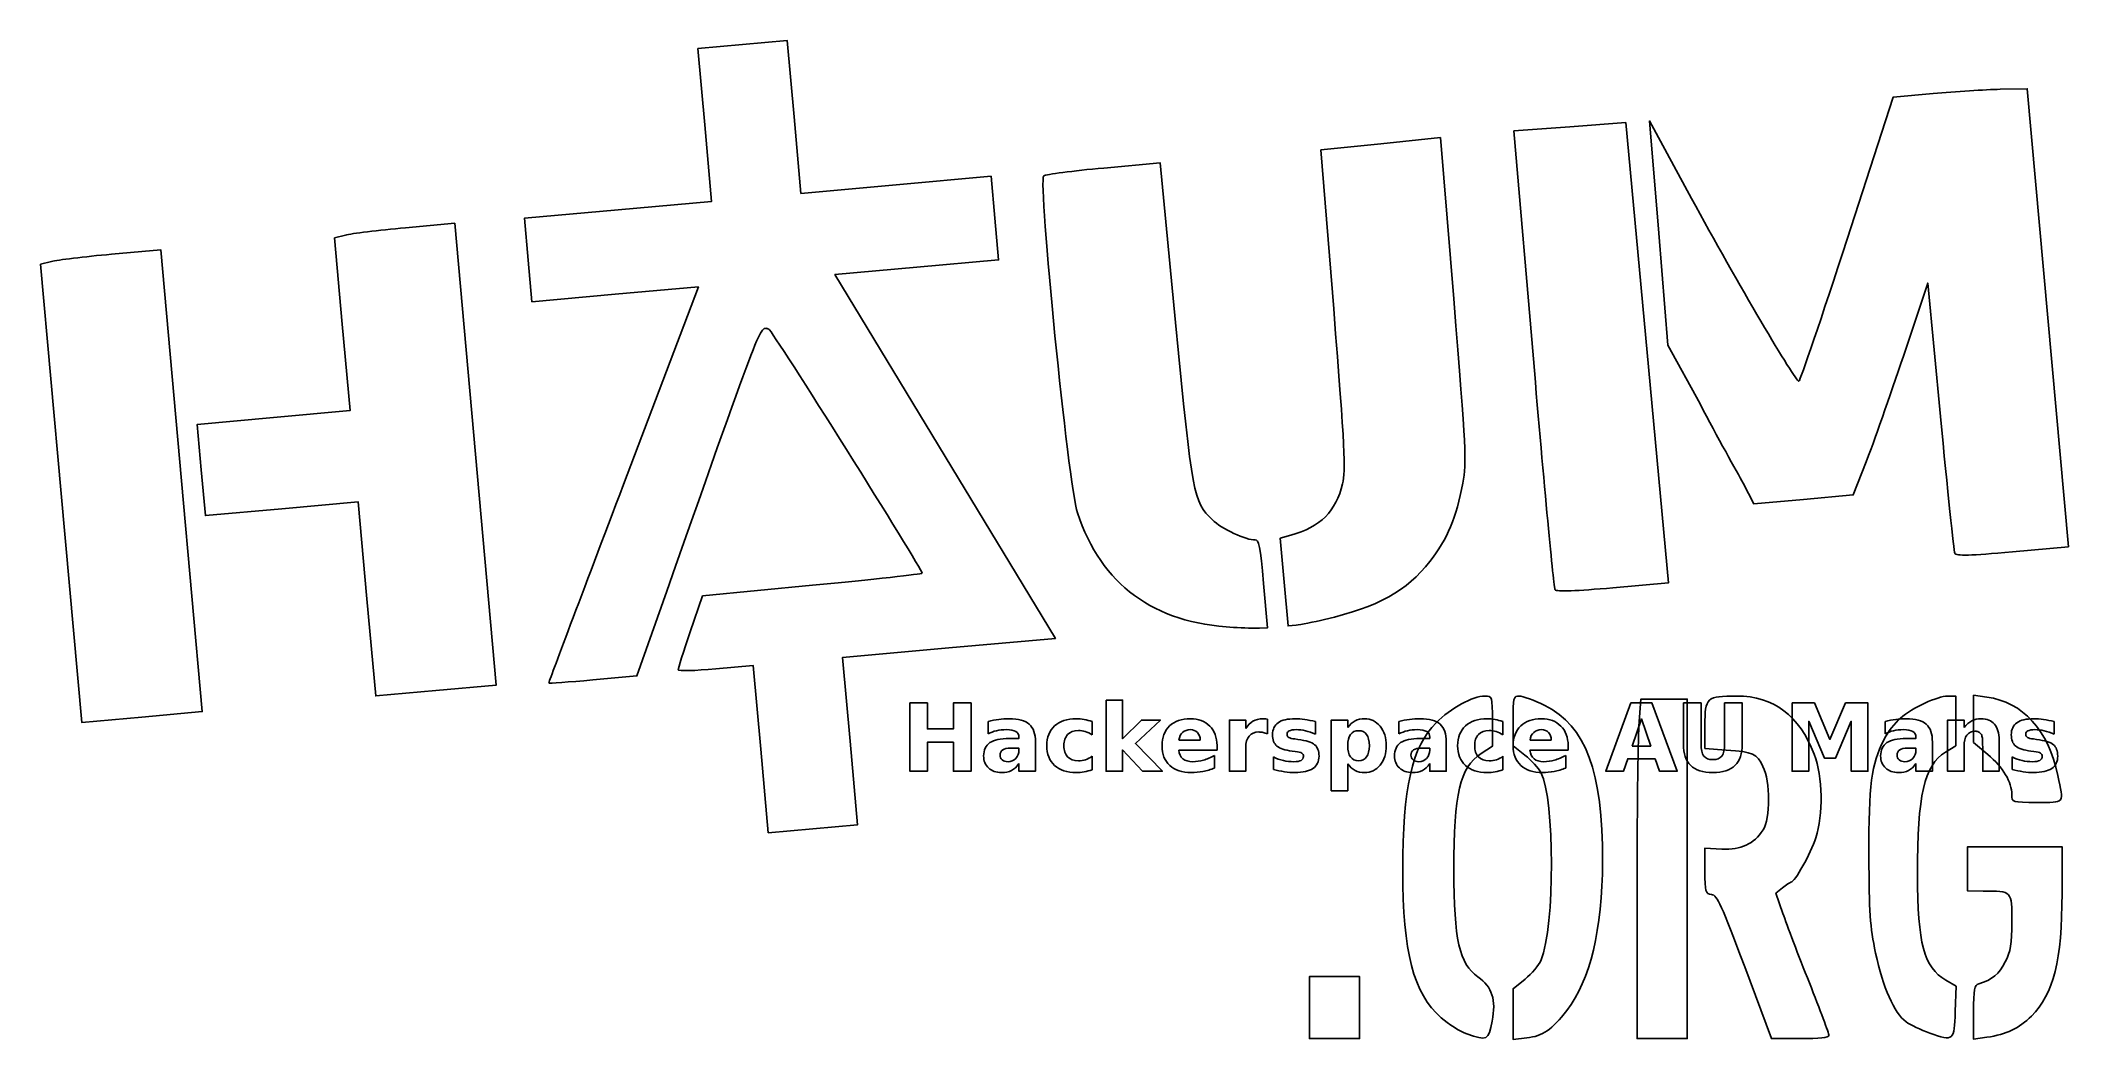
# Model space of a CAD drawing. Extents: x 20 to 707, y -51 to 288.
import ezdxf

# ---------------------------------------------------------------- set-up
doc = ezdxf.new("R2010")
doc.units = 0
doc.layers.add('Layer_1', color=7, linetype='CONTINUOUS')
doc.layers.add('Layer_2', color=7, linetype='CONTINUOUS')

msp = doc.modelspace()

# ---------------------------------------------------------------- linework, layer by layer
at = {"layer": 'Layer_1', "color": 7}
for points in [[(561.49369, 56.10875), (562.14344, 65.26237), (569.99369, 65.26237), (577.84395, 65.26237), (577.84395, 7.76237), (577.84395, -49.73762), (569.34395, -49.73762), (560.84395, -49.73762), (560.84395, -1.39125)], [(666.09392, 66.2526), (668.84392, 66.2626), (668.84392, 57.84416), (668.84392, 49.42572), (665.31282, 47.24339)], [(679.70112, 46.47984), (674.84392, 50.57544), (674.84392, 58.55483), (674.84392, 66.53422), (679.34712, 65.91699)], [(511.84395, 57.77656), (511.84395, 49.29075), (508.02197, 46.76148)], [(522.8741, 46.23853), (518.844, 49.43043), (518.844, 57.8464)], [(591.09378, 47.98803), (583.84378, 48.55105), (583.84378, 56.37152)], [(583.84213, 7.08192), (583.84013, 14.76237), (589.59195, 14.47211)], [(678.09392, 0.24872), (672.84392, 0.26232), (672.84392, 7.76232), (672.84392, 15.26232), (688.84392, 15.26232), (704.84392, 15.26232), (704.82692, -0.48768)], [(610.11672, 1.33726), (607.88952, -0.52131), (610.25722, -7.37947)], [(616.09392, -49.71533), (606.34392, -49.69303), (597.33452, -25.46531), (597.33452, -25.46533)], [(518.84395, -41.4148), (518.84395, -32.83187), (522.92903, -29.54901)], [(665.45472, -29.93525), (668.91832, -31.97881), (668.63112, -40.59685)], [(679.38252, -49.2842), (674.84432, -49.96476), (674.84432, -40.81983), (674.84392, -40.81978)], [(523.45819, -49.47763), (518.84395, -49.99772), (518.84395, -41.4148)], [(659.99202, -47.83633), (659.99202, -47.83656)]]:
    msp.add_lwpolyline(points, dxfattribs=at)
for points in [[(687.84392, 32.86124)], [(449.84395, -39.23762), (449.84395, -28.73762), (458.34395, -28.73762), (466.84395, -28.73762), (466.84395, -39.23762), (466.84395, -49.73762), (458.34395, -49.73762), (449.84395, -49.73762)], [(503.16818, -48.10008)]]:
    msp.add_lwpolyline(points, close=True, dxfattribs=at)
for points in [[(492.73989, 57.23787), (497.66461, 62.14581), (505.23364, 66.26237), (509.33305, 66.26237)], [(509.33305, 66.26237), (511.81699, 66.26237), (511.84395, 66.17127), (511.84395, 57.77656)], [(518.844, 57.8464), (518.84395, 65.76356), (518.97003, 66.26237), (520.97124, 66.26237)], [(520.97124, 66.26237), (522.14124, 66.26237), (526.02919, 64.81961), (529.61111, 63.05623)], [(529.61111, 63.05623), (543.5741, 56.18227), (549.2851, 40.75539), (549.15528, 10.26237)], [(583.84378, 56.37152), (583.84395, 65.76618), (584.38675, 66.26237), (594.66402, 66.26237)], [(594.66402, 66.26237), (607.07492, 66.26237), (615.92812, 59.59891), (620.86122, 46.54468)], [(650.04482, 58.78728), (654.31352, 62.39128), (662.58792, 66.24015), (666.09392, 66.2526)], [(679.34712, 65.91699), (691.58012, 64.24027), (700.13602, 54.81051), (703.40102, 39.40635)], [(481.46083, 7.26237), (481.45483, 35.09547), (484.6276, 49.15321), (492.73989, 57.23787)], [(560.84395, -1.39125), (560.84395, 25.19925), (561.13633, 51.07425), (561.49369, 56.10875)], [(644.41172, 51.38211), (645.69532, 53.92297), (648.23022, 57.25529), (650.04482, 58.78728)], [(639.39842, 12.26237), (639.34042, 36.42156), (640.18502, 43.01577), (644.41172, 51.38211)], [(508.02197, 46.76148), (500.78968, 41.97538), (498.77954, 33.41007), (498.79603, 7.44934)], [(528.29185, 40.36321), (527.52865, 41.83909), (525.09066, 44.48298), (522.8741, 46.23853)], [(603.51654, 42.43502), (601.31814, 46.85369), (600.39667, 47.26559), (591.09378, 47.98803)], [(603.53944, 20.91982), (606.06384, 24.77138), (606.05046, 37.34196), (603.51654, 42.43502)], [(620.86122, 46.54468), (623.73262, 38.94598), (623.98532, 26.08769), (621.41682, 18.26237)], [(665.31282, 47.24339), (658.10962, 42.79155), (655.83012, 32.8266), (655.86482, 5.94024)], [(687.84392, 32.86124), (687.84392, 37.13494), (684.85482, 42.13417), (679.70112, 46.47984)], [(528.33665, -23.10084), (533.05875, -11.79929), (533.02836, 31.20372), (528.29185, 40.36321)], [(703.40102, 39.40635), (705.46932, 29.64829), (705.94322, 30.26237), (696.34392, 30.26237)], [(696.34392, 30.26237), (687.85772, 30.26237), (687.84392, 30.26637), (687.84392, 32.86124)], [(589.59195, 14.47211), (596.07663, 14.14486), (600.41279, 16.1494), (603.53944, 20.91982)], [(621.41682, 18.26237), (619.65332, 12.88959), (614.27512, 3.29533), (612.98972, 3.2291)], [(494.47433, -42.64347), (485.06175, -34.35818), (481.46677, -20.57172), (481.46083, 7.26237)], [(498.79603, 7.44934), (498.81123, -16.47275), (500.56181, -24.26434), (506.942, -28.80744)], [(549.15528, 10.26237), (549.05658, -12.91797), (545.02052, -29.79694), (537.10107, -40.14865)], [(586.08452, -0.91808), (583.98617, -0.61881), (583.84383, -0.11102), (583.84213, 7.08192)], [(641.67302, -20.73762), (639.77022, -11.7383), (639.44522, -7.02191), (639.39842, 12.26237)], [(612.98972, 3.2291), (612.63452, 3.2108), (611.34172, 2.35947), (610.11672, 1.33726)], [(655.86482, 5.94024), (655.89582, -17.7794), (657.96322, -25.51514), (665.45472, -29.93525)], [(687.84392, -10.14237), (687.84392, 0.32938), (687.94392, 0.2231), (678.09392, 0.24872)], [(597.33452, -25.46533), (589.50459, -4.40948), (588.03176, -1.19579), (586.08452, -0.91808)], [(704.82692, -0.48768), (704.80192, -23.311), (702.00382, -34.5115), (694.43742, -42.07793)], [(610.25722, -7.37947), (611.55942, -11.15146), (615.59912, -21.71977), (619.23442, -30.86461)], [(685.59392, -23.76643), (687.44012, -20.11307), (687.84392, -17.66758), (687.84392, -10.14237)], [(522.92903, -29.54901), (525.17582, -27.74344), (527.60925, -24.84176), (528.33665, -23.10084)], [(651.99202, -44.00977), (647.96562, -41.0202), (644.13452, -32.37997), (641.67302, -20.73762)], [(676.59392, -31.15138), (681.18812, -29.77716), (683.52602, -27.85879), (685.59392, -23.76643)], [(506.942, -28.80744), (511.77162, -32.24643), (513.16851, -36.59949), (511.75235, -43.79767)], [(619.23442, -30.86461), (622.86962, -40.00946), (625.84392, -47.99696), (625.84392, -48.61461)], [(674.84392, -40.81978), (674.84392, -32.97641), (675.09302, -31.60035), (676.59392, -31.15138)], [(537.10107, -40.14865), (532.06231, -46.73494), (528.95788, -48.85774), (523.45819, -49.47763)], [(668.63112, -40.59685), (668.29972, -50.54339), (668.14692, -50.67139), (659.99202, -47.83633)], [(503.16818, -48.10008), (500.8715, -47.28628), (496.95927, -44.8308), (494.47433, -42.64347)], [(511.75235, -43.79767), (510.4553, -50.39047), (510.11432, -50.56138), (503.16818, -48.10008)], [(659.99202, -47.83656), (657.04852, -46.81323), (653.44852, -45.09117), (651.99202, -44.00977)], [(694.43742, -42.07793), (690.28602, -46.22935), (685.96672, -48.29686), (679.38252, -49.2842)], [(625.84392, -48.61461), (625.84392, -49.37003), (622.65252, -49.73033), (616.09392, -49.71533)]]:
    msp.add_open_spline(points, degree=3, dxfattribs=at)
at = {"layer": 'Layer_2', "color": 7}
for points in [[(217.49377, 137.91044), (242.88111, 204.81795), (214.66306, 202.28319), (186.445, 199.74843), (185.17371, 213.900994), (183.90242, 228.053553), (215.62368, 230.902997), (247.34493, 233.75244), (245.02154, 259.61746), (242.69814, 285.482479), (257.82674, 286.841444), (272.95534, 288.20041), (275.27873, 262.33539), (277.60212, 236.47037), (309.81139, 239.363651), (342.02066, 242.256931), (343.29195, 228.104374), (344.56324, 213.951814), (316.82642, 211.460284), (289.0896, 208.968754), (326.43686, 147.38522), (363.78413, 85.80171), (327.75098, 82.56494), (291.71782, 79.32817), (294.26041, 51.02304), (296.80299, 22.71793), (281.67439, 21.35897), (266.54579, 20), (264.00321, 48.30511)], [(632.01473, 220.982531), (647.63434, 269.051732), (661.17434, 270.289082)], [(683.88936, 271.698256), (693.06438, 271.87006), (700.02944, 194.332), (706.99449, 116.79394), (688.03951, 115.09126)], [(458.07204, 197.34656), (453.77486, 251.17798), (474.0004, 253.266843), (494.22594, 255.355716), (498.72454, 200.76831)], [(525.71849, 180.4108), (519.12072, 257.591531), (538.0805, 259.022802), (557.04028, 260.454063), (564.29616, 182.54077), (571.55206, 104.62748), (552.68096, 102.93233)], [(582.20601, 165.17592), (571.32234, 185.02484), (568.17336, 223.007202), (565.02439, 260.989548), (579.29337, 234.751427)], [(380.22229, 245.057563), (399.33877, 246.790111), (404.53635, 192.78857)], [(130.58004, 99.15293), (127.62762, 132.02059), (101.73189, 129.69444), (75.836157, 127.36829), (74.449413, 142.80613), (73.062669, 158.24398), (98.958401, 160.57013), (124.85413, 162.89628), (122.22655, 192.14767), (119.59897, 221.39904), (123.27848, 222.351896)], [(143.63983, 224.814287), (160.32167, 226.323821), (167.34486, 148.13861), (174.36805, 69.95342), (153.95026, 68.11934), (133.53247, 66.28526), (130.58004, 99.15293)], [(26.966747, 134.89542), (20, 212.452304), (23.679506, 213.405164)], [(44.040856, 215.867552), (60.722701, 217.377086), (67.745888, 139.19188), (74.769075, 61.00668), (54.351285, 59.1726), (33.933495, 57.33852), (26.966748, 134.89541), (26.966747, 134.89542)], [(663.62179, 160.93484), (659.31556, 206.07491), (651.07452, 181.39432)], [(638.47437, 145.52887), (634.11537, 134.34402), (617.28484, 132.83218), (600.4543, 131.32033), (596.77197, 138.32367)], [(441.31511, 104.86519), (439.98305, 119.69419), (443.58175, 120.70968)], [(240.11197, 88.04778), (244.28473, 100.15717), (281.50104, 103.7579)], [(434.33322, 104.34974), (435.67523, 89.40989), (432.92535, 89.28531)], [(445.38436, 90.30195), (442.64716, 90.0362), (441.31511, 104.8652), (441.31511, 104.86519)], [(232.14669, 101.7726), (222.03336, 73.06858), (207.09763, 71.72694)], [(264.00321, 48.30511), (261.46063, 76.61024), (248.77213, 75.47046)], [(576.55582, 63.92957), (582.51845, 63.92957), (582.51845, 50.06838)], [(576.55582, 50.06838), (576.55582, 63.92957)], [(590.52541, 50.06838), (590.52541, 63.92957), (596.48804, 63.92957), (596.48804, 50.06838)], [(341.00864, 53.46011), (341.00864, 57.68816)], [(376.2114, 57.61073), (376.2114, 53.08842)], [(428.29536, 48.79842), (428.29536, 40.80695), (422.75089, 40.80695), (422.75089, 58.15278), (428.29536, 58.15278), (428.29536, 55.30311)], [(435.62088, 58.44704), (435.63637, 53.42914)], [(451.94455, 57.61073), (451.94455, 53.39817)], [(462.81668, 43.3159), (462.81668, 34.20933), (457.27221, 34.20933), (457.27221, 58.15278), (462.81668, 58.15278), (462.81668, 55.61286)], [(480.19348, 53.46011), (480.19348, 57.68816)], [(515.39625, 57.61073), (515.39625, 53.08842)], [(644.88602, 53.46011), (644.88602, 57.68816)], [(671.61717, 49.34048), (671.61717, 40.80695), (666.0727, 40.80695), (666.0727, 58.15278), (671.61717, 58.15278), (671.61717, 55.61286)], [(702.2047, 57.61073), (702.2047, 53.39817)], [(348.17929, 51.91138), (351.44712, 51.91138), (351.44712, 52.34503)], [(351.44712, 47.97759), (351.44712, 48.61257), (348.56647, 48.61257)], [(357.03805, 50.70337), (357.03805, 40.80695), (351.44712, 40.80695), (351.44712, 43.37785)], [(418.55382, 49.52633), (418.55382, 47.94662), (405.59091, 47.94662)], [(405.65285, 51.36932), (412.85447, 51.36932)], [(444.92878, 51.72553), (445.90448, 51.58614)], [(487.36413, 51.91138), (490.63196, 51.91138), (490.63196, 52.34503)], [(490.63196, 47.97759), (490.63196, 48.61257), (487.75131, 48.61257)], [(496.22289, 50.70337), (496.22289, 40.80695), (490.63196, 40.80695), (490.63196, 43.37785)], [(537.49669, 49.52633), (537.49669, 47.94662), (524.53378, 47.94662)], [(524.59573, 51.36932), (531.79735, 51.36932)], [(652.05666, 51.91138), (655.32449, 51.91138), (655.32449, 52.34503)], [(655.32449, 47.97759), (655.32449, 48.61257), (652.44385, 48.61257)], [(660.91543, 50.70337), (660.91543, 40.80695), (655.32449, 40.80695), (655.32449, 43.37785)], [(683.51146, 51.36932), (683.51146, 40.80695), (677.93601, 40.80695), (677.93601, 42.52604), (677.93601, 48.89135)], [(695.18893, 51.72553), (696.16463, 51.58614)], [(376.2114, 45.85582), (376.2114, 41.31803)], [(417.73299, 46.1346), (417.73299, 41.86009)], [(437.63424, 41.44193), (437.63424, 45.65449)], [(445.02171, 47.49748), (444.046, 47.62138)], [(515.39625, 45.85582), (515.39625, 41.31803)], [(536.67586, 46.1346), (536.67586, 41.86009)], [(687.89439, 41.44193), (687.89439, 45.65449)], [(695.28185, 47.49748), (694.30615, 47.62138)]]:
    msp.add_lwpolyline(points, dxfattribs=at)
for points in [[(668.50618, 114.59167)], [(533.06307, 102.23363)], [(424.1606, 89.49239)], [(314.49429, 63.92957), (320.45693, 63.92957), (320.45693, 55.11726), (329.25374, 55.11726), (329.25374, 63.92957), (335.21637, 63.92957), (335.21637, 40.80695), (329.25374, 40.80695), (329.25374, 50.61044), (320.45693, 50.61044), (320.45693, 40.80695), (314.49429, 40.80695)], [(380.99699, 64.90527), (386.54147, 64.90527), (386.54147, 51.78748), (392.92225, 58.15278), (399.36499, 58.15278), (390.89341, 50.19228), (400.03095, 40.80695), (393.30944, 40.80695), (386.54147, 48.03954), (386.54147, 40.80695), (380.99699, 40.80695)], [(567.0156, 45.01951), (557.69221, 45.01951), (556.22091, 40.80695), (550.22731, 40.80695), (558.79181, 63.92957), (565.90051, 63.92957), (574.46501, 40.80695), (568.47141, 40.80695)], [(613.35376, 63.92957), (620.94256, 63.92957), (626.20826, 51.55517), (631.50494, 63.92957), (639.07825, 63.92957), (639.07825, 40.80695), (633.44086, 40.80695), (633.44086, 57.71914), (628.11321, 45.25182), (624.33429, 45.25182), (619.00665, 57.71914), (619.00665, 40.80695), (613.35376, 40.80695)], [(376.2114, 57.61073)], [(451.94455, 57.61073)], [(515.39625, 57.61073)], [(559.179, 49.3095), (565.51332, 49.3095), (562.3539, 58.50899)], [(702.2047, 57.61073)], [(357.03805, 50.70337)], [(418.55382, 49.52633)], [(466.50267, 54.54423)], [(496.22289, 50.70337)], [(537.49669, 49.52633)], [(660.91543, 50.70337)], [(683.51146, 51.36932)], [(462.81668, 43.3159)]]:
    msp.add_lwpolyline(points, close=True, dxfattribs=at)
for points in [[(661.17434, 270.289082), (668.62132, 270.969623), (678.84307, 271.603763), (683.88936, 271.698256)], [(371.28298, 128.33369), (368.17223, 137.70168), (357.8365, 240.816036), (359.8531, 242.363643)], [(359.8531, 242.363643), (360.54209, 242.892395), (369.70823, 244.104657), (380.22229, 245.057563)], [(579.29337, 234.751427), (594.58603, 206.63092), (614.50453, 172.74349), (615.6787, 172.84896)], [(123.27848, 222.351896), (125.30221, 222.875966), (134.46481, 223.984044), (143.63983, 224.814287)], [(615.6787, 172.84896), (616.07271, 172.88436), (623.42395, 194.54449), (632.01473, 220.982531)], [(23.679506, 213.405164), (25.703234, 213.929234), (34.865842, 215.037304), (44.040856, 215.867552)], [(498.72454, 200.76831), (503.00079, 148.87897), (503.15264, 145.79264), (501.79674, 138.32524)], [(266.69982, 190.50269), (263.57124, 191.39156), (265.15649, 195.46239), (232.14669, 101.7726)], [(404.53635, 192.78857), (410.22135, 133.72287), (410.47693, 132.35007), (416.99209, 125.88289)], [(461.09052, 138.11498), (462.22533, 142.90743), (461.88566, 149.57301), (458.07204, 197.34656)], [(318.67415, 107.83938), (318.51868, 109.57023), (267.83548, 190.18003), (266.69982, 190.50269)], [(533.06307, 102.23363), (532.65232, 102.78167), (529.34727, 137.9614), (525.71849, 180.4108)], [(651.07452, 181.39432), (646.54193, 167.81997), (640.87191, 151.68054), (638.47437, 145.52887)], [(596.77197, 138.32367), (594.74668, 142.1755), (587.91986, 154.11413), (582.20601, 165.17592)], [(668.50618, 114.59167), (668.1882, 115.25337), (665.99022, 136.1078), (663.62179, 160.93484)], [(192.13416, 70.69412), (192.11886, 70.86395), (203.53072, 101.1113), (217.49377, 137.91044)], [(443.58175, 120.70968), (453.5718, 123.52872), (458.88799, 128.81348), (461.09052, 138.11498)], [(501.79674, 138.32524), (499.68216, 126.67948), (496.69446, 119.56864), (490.67245, 111.84884)], [(424.16059, 89.49241), (396.97929, 90.99117), (379.39352, 103.90881), (371.28298, 128.33369)], [(416.99209, 125.88289), (419.91277, 122.98371), (428.68726, 118.90297), (431.46412, 119.15241)], [(431.46412, 119.15241), (432.76838, 119.26957), (433.18704, 117.10957), (434.33322, 104.34974)], [(490.67245, 111.84884), (482.7902, 101.74434), (473.25612, 96.48938), (455.00409, 92.18922)], [(688.03951, 115.09126), (673.78809, 113.81109), (668.94095, 113.68712), (668.50618, 114.59167)], [(281.50104, 103.7579), (301.97, 105.73829), (318.69791, 107.57496), (318.67415, 107.83938)], [(552.68096, 102.93233), (540.47077, 101.83552), (533.54627, 101.58891), (533.06307, 102.23363)], [(432.92535, 89.28531), (431.41291, 89.21681), (427.46877, 89.31001), (424.1606, 89.49239)], [(455.00409, 92.18922), (451.2187, 91.2974), (446.88982, 90.44812), (445.38436, 90.30195)], [(236.01142, 75.13453), (235.97172, 75.57665), (237.81696, 81.3876), (240.11197, 88.04778)], [(207.09763, 71.72694), (198.88297, 70.98904), (192.14941, 70.52426), (192.13416, 70.69412)], [(248.77213, 75.47046), (241.79346, 74.84358), (236.05114, 74.69241), (236.01142, 75.13453)], [(341.00864, 57.68816), (342.196007, 57.97726), (343.388533, 58.194083), (344.58622, 58.33863)], [(344.58622, 58.33863), (345.783913, 58.493503), (346.981603, 58.57094), (348.17929, 58.57094)], [(348.17929, 58.57094), (351.307737, 58.57094), (353.563727, 57.951447), (354.94726, 56.71246)], [(354.94726, 56.71246), (356.34112, 55.483793), (357.03805, 53.480763), (357.03805, 50.70337)], [(360.8944, 49.46438), (360.8944, 52.324373), (361.77718, 54.55455), (363.54274, 56.15491)], [(363.54274, 56.15491), (365.3083, 57.765597), (367.755303, 58.57094), (370.88375, 58.57094)], [(370.88375, 58.57094), (371.792337, 58.57094), (372.68544, 58.48834), (373.56306, 58.32314)], [(373.56306, 58.32314), (374.451, 58.168267), (375.33378, 57.930797), (376.2114, 57.61073)], [(399.93802, 49.46438), (399.93802, 52.2934), (400.789823, 54.518417), (402.49343, 56.13943)], [(402.49343, 56.13943), (404.20737, 57.760437), (406.56145, 58.57094), (409.55567, 58.57094)], [(409.55567, 58.57094), (412.281443, 58.57094), (414.459997, 57.75011), (416.09133, 56.10845)], [(416.09133, 56.10845), (417.73299, 54.46679), (418.55382, 52.27275), (418.55382, 49.52633)], [(428.29536, 55.30311), (429.00778, 56.43885), (429.82345, 57.264843), (430.74237, 57.78109)], [(430.74237, 57.78109), (431.67161, 58.307657), (432.781537, 58.57094), (434.07215, 58.57094)], [(434.07215, 58.57094), (434.257997, 58.57094), (434.45933, 58.560607), (434.67615, 58.53994)], [(434.67615, 58.53994), (434.892977, 58.529607), (435.207887, 58.49864), (435.62088, 58.44704)], [(437.37095, 53.15037), (437.37095, 54.988203), (438.00077, 56.35109), (439.26041, 57.23903)], [(439.26041, 57.23903), (440.52005, 58.12697), (442.450807, 58.57094), (445.05268, 58.57094)], [(445.05268, 58.57094), (446.074847, 58.57094), (447.148637, 58.493503), (448.27405, 58.33863)], [(448.27405, 58.33863), (449.399463, 58.183757), (450.622963, 57.941123), (451.94455, 57.61073)], [(462.81668, 55.61286), (463.58072, 56.6247), (464.427363, 57.368093), (465.35661, 57.84304)], [(465.35661, 57.84304), (466.28585, 58.328307), (467.354477, 58.57094), (468.56249, 58.57094)], [(468.56249, 58.57094), (470.699743, 58.57094), (472.454977, 57.719137), (473.82819, 56.01553)], [(473.82819, 56.01553), (475.201403, 54.322243), (475.88801, 52.138527), (475.88801, 49.46438)], [(480.19348, 57.68816), (481.380847, 57.97726), (482.573373, 58.194083), (483.77106, 58.33863)], [(483.77106, 58.33863), (484.968753, 58.493503), (486.166443, 58.57094), (487.36413, 58.57094)], [(487.36413, 58.57094), (490.492577, 58.57094), (492.748567, 57.951447), (494.1321, 56.71246)], [(494.1321, 56.71246), (495.52596, 55.483793), (496.22289, 53.480763), (496.22289, 50.70337)], [(500.07926, 49.46438), (500.07926, 52.324373), (500.962037, 54.55455), (502.72759, 56.15491)], [(502.72759, 56.15491), (504.49315, 57.765597), (506.940153, 58.57094), (510.0686, 58.57094)], [(510.0686, 58.57094), (510.977193, 58.57094), (511.870297, 58.48834), (512.74791, 58.32314)], [(512.74791, 58.32314), (513.63585, 58.168267), (514.51863, 57.930797), (515.39625, 57.61073)], [(518.88089, 49.46438), (518.88089, 52.2934), (519.732697, 54.518417), (521.43631, 56.13943)], [(521.43631, 56.13943), (523.150243, 57.760437), (525.50432, 58.57094), (528.49854, 58.57094)], [(528.49854, 58.57094), (531.224313, 58.57094), (533.402867, 57.75011), (535.0342, 56.10845)], [(535.0342, 56.10845), (536.67586, 54.46679), (537.49669, 52.27275), (537.49669, 49.52633)], [(644.88602, 57.68816), (646.07338, 57.97726), (647.265907, 58.194083), (648.4636, 58.33863)], [(648.4636, 58.33863), (649.661287, 58.493503), (650.858973, 58.57094), (652.05666, 58.57094)], [(652.05666, 58.57094), (655.185107, 58.57094), (657.4411, 57.951447), (658.82464, 56.71246)], [(658.82464, 56.71246), (660.2185, 55.483793), (660.91543, 53.480763), (660.91543, 50.70337)], [(671.61717, 55.61286), (672.45349, 56.6247), (673.341433, 57.368093), (674.281, 57.84304)], [(674.281, 57.84304), (675.220567, 58.328307), (676.258217, 58.57094), (677.39395, 58.57094)], [(677.39395, 58.57094), (679.396983, 58.57094), (680.914747, 57.95661), (681.94724, 56.72795)], [(681.94724, 56.72795), (682.990053, 55.499283), (683.51146, 53.713073), (683.51146, 51.36932)], [(687.6311, 53.15037), (687.6311, 54.988203), (688.26092, 56.35109), (689.52056, 57.23903)], [(689.52056, 57.23903), (690.780193, 58.12697), (692.71095, 58.57094), (695.31283, 58.57094)], [(695.31283, 58.57094), (696.334997, 58.57094), (697.408787, 58.493503), (698.5342, 58.33863)], [(698.5342, 58.33863), (699.659613, 58.183757), (700.883113, 57.941123), (702.2047, 57.61073)], [(339.49088, 46.0107), (339.49088, 48.044707), (340.187813, 49.536653), (341.58168, 50.48654)], [(343.85832, 54.52874), (342.836153, 54.291267), (341.88626, 53.935057), (341.00864, 53.46011)], [(341.58168, 50.48654), (342.985867, 51.436433), (345.18507, 51.91138), (348.17929, 51.91138)], [(347.17261, 54.88495), (345.98525, 54.88495), (344.880487, 54.766213), (343.85832, 54.52874)], [(348.56647, 48.61257), (347.410083, 48.61257), (346.53763, 48.416397), (345.94911, 48.02405)], [(350.40947, 54.26546), (349.717697, 54.678453), (348.638743, 54.88495), (347.17261, 54.88495)], [(351.44712, 52.34503), (351.44712, 53.222643), (351.101237, 53.862787), (350.40947, 54.26546)], [(363.54274, 42.75835), (361.77718, 44.369037), (360.8944, 46.60438), (360.8944, 49.46438)], [(367.95664, 53.24329), (367.099673, 52.345023), (366.67119, 51.085387), (366.67119, 49.46438)], [(366.67119, 49.46438), (366.67119, 47.843367), (367.099673, 46.578567), (367.95664, 45.66998)], [(371.58068, 54.60618), (370.03194, 54.60618), (368.823927, 54.151883), (367.95664, 53.24329)], [(373.93476, 54.23448), (373.18104, 54.48228), (372.396347, 54.60618), (371.58068, 54.60618)], [(376.2114, 53.08842), (375.45768, 53.604667), (374.6988, 53.986687), (373.93476, 54.23448)], [(402.5399, 42.74287), (400.805313, 44.34323), (399.93802, 46.583733), (399.93802, 49.46438)], [(406.90733, 53.9712), (406.23621, 53.372353), (405.81805, 52.50506), (405.65285, 51.36932)], [(409.52469, 54.88495), (408.450903, 54.88495), (407.57845, 54.580367), (406.90733, 53.9712)], [(411.92523, 53.90925), (411.316063, 54.559717), (410.515883, 54.88495), (409.52469, 54.88495)], [(412.85447, 51.36932), (412.85447, 52.42246), (412.544723, 53.269103), (411.92523, 53.90925)], [(429.44143, 52.71672), (428.677383, 51.808127), (428.29536, 50.502027), (428.29536, 48.79842)], [(432.74023, 54.0951), (431.315397, 54.0951), (430.215797, 53.63564), (429.44143, 52.71672)], [(434.18056, 53.92474), (433.705613, 54.038313), (433.225503, 54.0951), (432.74023, 54.0951)], [(435.63637, 53.42914), (435.151097, 53.656287), (434.665827, 53.821487), (434.18056, 53.92474)], [(438.85774, 49.34048), (437.866547, 50.176793), (437.37095, 51.446757), (437.37095, 53.15037)], [(444.046, 47.62138), (441.578353, 47.931127), (439.848933, 48.50416), (438.85774, 49.34048)], [(443.02384, 54.48228), (442.51792, 54.22416), (442.26496, 53.82149), (442.26496, 53.27427)], [(442.26496, 53.27427), (442.26496, 52.830297), (442.45597, 52.489573), (442.83799, 52.2521)], [(442.83799, 52.2521), (443.230337, 52.014627), (443.927267, 51.839103), (444.92878, 51.72553)], [(445.37791, 54.88495), (444.32477, 54.88495), (443.54008, 54.750727), (443.02384, 54.48228)], [(448.50636, 54.51325), (447.401593, 54.76105), (446.358777, 54.88495), (445.37791, 54.88495)], [(445.90448, 51.58614), (448.743833, 51.224773), (450.653943, 50.631093), (451.63481, 49.8051)], [(451.94455, 53.39817), (450.75719, 53.893763), (449.611127, 54.265457), (448.50636, 54.51325)], [(451.63481, 49.8051), (452.61567, 48.979107), (453.1061, 47.68333), (453.1061, 45.91777)], [(463.76141, 53.2278), (463.13159, 52.360513), (462.81668, 51.10604), (462.81668, 49.46438)], [(462.81668, 49.46438), (462.81668, 47.82272), (463.13159, 46.56308), (463.76141, 45.68546)], [(466.50267, 54.54423), (465.315303, 54.54423), (464.40155, 54.10542), (463.76141, 53.2278)], [(469.21296, 53.24329), (468.593467, 54.110583), (467.690037, 54.54423), (466.50267, 54.54423)], [(470.15769, 49.46438), (470.15769, 51.11636), (469.84278, 52.375997), (469.21296, 53.24329)], [(469.21296, 45.68546), (469.84278, 46.552753), (470.15769, 47.812393), (470.15769, 49.46438)], [(475.88801, 49.46438), (475.88801, 46.790227), (475.201403, 44.601347), (473.82819, 42.89774)], [(478.67572, 46.0107), (478.67572, 48.044707), (479.372653, 49.536653), (480.76652, 50.48654)], [(483.04316, 54.52874), (482.020993, 54.291267), (481.0711, 53.935057), (480.19348, 53.46011)], [(480.76652, 50.48654), (482.170707, 51.436433), (484.36991, 51.91138), (487.36413, 51.91138)], [(486.35745, 54.88495), (485.170083, 54.88495), (484.06532, 54.766213), (483.04316, 54.52874)], [(487.75131, 48.61257), (486.594923, 48.61257), (485.72247, 48.416397), (485.13395, 48.02405)], [(489.59431, 54.26546), (488.902537, 54.678453), (487.823583, 54.88495), (486.35745, 54.88495)], [(490.63196, 52.34503), (490.63196, 53.222643), (490.286077, 53.862787), (489.59431, 54.26546)], [(502.72759, 42.75835), (500.962037, 44.369037), (500.07926, 46.60438), (500.07926, 49.46438)], [(507.14149, 53.24329), (506.284523, 52.345023), (505.85604, 51.085387), (505.85604, 49.46438)], [(505.85604, 49.46438), (505.85604, 47.843367), (506.284523, 46.578567), (507.14149, 45.66998)], [(510.76553, 54.60618), (509.216797, 54.60618), (508.008783, 54.151883), (507.14149, 53.24329)], [(513.11961, 54.23448), (512.36589, 54.48228), (511.581197, 54.60618), (510.76553, 54.60618)], [(515.39625, 53.08842), (514.64253, 53.604667), (513.88365, 53.986687), (513.11961, 54.23448)], [(521.48277, 42.74287), (519.748183, 44.34323), (518.88089, 46.583733), (518.88089, 49.46438)], [(525.8502, 53.9712), (525.17908, 53.372353), (524.760923, 52.50506), (524.59573, 51.36932)], [(528.46756, 54.88495), (527.393773, 54.88495), (526.52132, 54.580367), (525.8502, 53.9712)], [(530.8681, 53.90925), (530.258933, 54.559717), (529.458753, 54.88495), (528.46756, 54.88495)], [(531.79735, 51.36932), (531.79735, 52.42246), (531.4876, 53.269103), (530.8681, 53.90925)], [(579.01831, 42.75835), (577.37665, 44.35871), (576.55582, 46.795387), (576.55582, 50.06838)], [(582.51845, 50.06838), (582.51845, 48.158273), (582.828197, 46.790227), (583.44769, 45.96424)], [(589.58068, 45.96424), (590.2105, 46.790227), (590.52541, 48.158273), (590.52541, 50.06838)], [(596.48804, 50.06838), (596.48804, 46.795387), (595.66721, 44.35871), (594.02555, 42.75835)], [(643.36826, 46.0107), (643.36826, 48.044707), (644.06519, 49.536653), (645.45905, 50.48654)], [(647.73569, 54.52874), (646.713523, 54.291267), (645.763633, 53.935057), (644.88602, 53.46011)], [(645.45905, 50.48654), (646.863237, 51.436433), (649.06244, 51.91138), (652.05666, 51.91138)], [(651.04999, 54.88495), (649.862623, 54.88495), (648.757857, 54.766213), (647.73569, 54.52874)], [(652.44385, 48.61257), (651.287457, 48.61257), (650.415, 48.416397), (649.82648, 48.02405)], [(654.28684, 54.26546), (653.595073, 54.678453), (652.516123, 54.88495), (651.04999, 54.88495)], [(655.32449, 52.34503), (655.32449, 53.222643), (654.978607, 53.862787), (654.28684, 54.26546)], [(672.60836, 53.04196), (671.947567, 52.154013), (671.61717, 50.920187), (671.61717, 49.34048)], [(675.33414, 54.38936), (674.177747, 54.38936), (673.269153, 53.940227), (672.60836, 53.04196)], [(676.6041, 54.07961), (676.2324, 54.28611), (675.80908, 54.38936), (675.33414, 54.38936)], [(677.48688, 53.24329), (677.270053, 53.604663), (676.975793, 53.883437), (676.6041, 54.07961)], [(677.8276, 51.98882), (677.765667, 52.556687), (677.652093, 52.974843), (677.48688, 53.24329)], [(677.93601, 48.89135), (677.93601, 50.388457), (677.899873, 51.420947), (677.8276, 51.98882)], [(689.11789, 49.34048), (688.126697, 50.176793), (687.6311, 51.446757), (687.6311, 53.15037)], [(694.30615, 47.62138), (691.838497, 47.931127), (690.109077, 48.50416), (689.11789, 49.34048)], [(693.28398, 54.48228), (692.77806, 54.22416), (692.5251, 53.82149), (692.5251, 53.27427)], [(692.5251, 53.27427), (692.5251, 52.830297), (692.716113, 52.489573), (693.09814, 52.2521)], [(693.09814, 52.2521), (693.490487, 52.014627), (694.187417, 51.839103), (695.18893, 51.72553)], [(695.63806, 54.88495), (694.58492, 54.88495), (693.800227, 54.750727), (693.28398, 54.48228)], [(698.76651, 54.51325), (697.661743, 54.76105), (696.618927, 54.88495), (695.63806, 54.88495)], [(696.16463, 51.58614), (699.003977, 51.224773), (700.914083, 50.631093), (701.89495, 49.8051)], [(702.2047, 53.39817), (701.017333, 53.893763), (699.87127, 54.265457), (698.76651, 54.51325)], [(701.89495, 49.8051), (702.875817, 48.979107), (703.36625, 47.68333), (703.36625, 45.91777)], [(341.16352, 41.92204), (340.048427, 42.97518), (339.49088, 44.338067), (339.49088, 46.0107)], [(345.54644, 40.35781), (343.749907, 40.35781), (342.288933, 40.87922), (341.16352, 41.92204)], [(345.94911, 48.02405), (345.370917, 47.631703), (345.08182, 47.05351), (345.08182, 46.28947)], [(345.08182, 46.28947), (345.08182, 45.587377), (345.31413, 45.034993), (345.77875, 44.63232)], [(345.77875, 44.63232), (346.253697, 44.239973), (346.909327, 44.0438), (347.74564, 44.0438)], [(347.74564, 44.0438), (348.78846, 44.0438), (349.666077, 44.415497), (350.37849, 45.15889)], [(351.44712, 43.37785), (350.703727, 42.32471), (349.86741, 41.555503), (348.93817, 41.07023)], [(350.37849, 45.15889), (351.09091, 45.91261), (351.44712, 46.852177), (351.44712, 47.97759)], [(370.88375, 40.35781), (367.755303, 40.35781), (365.3083, 41.15799), (363.54274, 42.75835)], [(367.95664, 45.66998), (368.823927, 44.771713), (370.03194, 44.32258), (371.58068, 44.32258)], [(371.58068, 44.32258), (372.447973, 44.32258), (373.268803, 44.45164), (374.04317, 44.70976)], [(376.2114, 41.31803), (375.344107, 40.997957), (374.461327, 40.760483), (373.56306, 40.60561)], [(374.04317, 44.70976), (374.827863, 44.96788), (375.550607, 45.3499), (376.2114, 45.85582)], [(409.86541, 40.35781), (406.726643, 40.35781), (404.284807, 41.15283), (402.5399, 42.74287)], [(405.59091, 47.94662), (405.72513, 46.64568), (406.19491, 45.669977), (407.00025, 45.01951)], [(407.00025, 45.01951), (407.805597, 44.369037), (408.931013, 44.0438), (410.3765, 44.0438)], [(410.3765, 44.0438), (411.543213, 44.0438), (412.73574, 44.214163), (413.95408, 44.55489)], [(417.73299, 41.86009), (416.42173, 41.36449), (415.110467, 40.992793), (413.7992, 40.745)], [(413.95408, 44.55489), (415.18274, 44.905937), (416.442377, 45.432507), (417.73299, 46.1346)], [(437.63424, 45.65449), (438.739007, 45.117597), (439.869583, 44.714923), (441.02597, 44.44647)], [(441.39767, 40.63659), (440.17933, 40.81211), (438.924853, 41.080557), (437.63424, 41.44193)], [(441.02597, 44.44647), (442.192683, 44.178023), (443.374883, 44.0438), (444.57257, 44.0438)], [(444.57257, 44.0438), (445.656683, 44.0438), (446.47235, 44.193513), (447.01957, 44.49294)], [(451.06177, 41.75168), (449.698883, 40.822433), (447.66488, 40.35781), (444.95976, 40.35781)], [(447.26737, 46.92445), (446.895677, 47.17225), (446.147123, 47.36326), (445.02171, 47.49748)], [(447.01957, 44.49294), (447.56679, 44.79236), (447.8404, 45.23633), (447.8404, 45.82485)], [(447.8404, 45.82485), (447.8404, 46.320443), (447.64939, 46.686977), (447.26737, 46.92445)], [(453.1061, 45.91777), (453.1061, 44.069617), (452.424657, 42.68092), (451.06177, 41.75168)], [(465.35661, 41.07023), (464.427363, 41.555503), (463.58072, 42.30406), (462.81668, 43.3159)], [(463.76141, 45.68546), (464.40155, 44.818173), (465.315303, 44.38453), (466.50267, 44.38453)], [(466.50267, 44.38453), (467.690037, 44.38453), (468.593467, 44.818173), (469.21296, 45.68546)], [(473.82819, 42.89774), (472.454977, 41.204453), (470.699743, 40.35781), (468.56249, 40.35781)], [(480.34836, 41.92204), (479.233267, 42.97518), (478.67572, 44.338067), (478.67572, 46.0107)], [(484.73128, 40.35781), (482.934747, 40.35781), (481.473773, 40.87922), (480.34836, 41.92204)], [(485.13395, 48.02405), (484.555757, 47.631703), (484.26666, 47.05351), (484.26666, 46.28947)], [(484.26666, 46.28947), (484.26666, 45.587377), (484.49897, 45.034993), (484.96359, 44.63232)], [(484.96359, 44.63232), (485.438537, 44.239973), (486.094167, 44.0438), (486.93048, 44.0438)], [(486.93048, 44.0438), (487.973293, 44.0438), (488.85091, 44.415497), (489.56333, 45.15889)], [(490.63196, 43.37785), (489.888567, 42.32471), (489.05225, 41.555503), (488.12301, 41.07023)], [(489.56333, 45.15889), (490.27575, 45.91261), (490.63196, 46.852177), (490.63196, 47.97759)], [(510.0686, 40.35781), (506.940153, 40.35781), (504.49315, 41.15799), (502.72759, 42.75835)], [(507.14149, 45.66998), (508.008783, 44.771713), (509.216797, 44.32258), (510.76553, 44.32258)], [(510.76553, 44.32258), (511.632823, 44.32258), (512.453653, 44.45164), (513.22802, 44.70976)], [(515.39625, 41.31803), (514.528957, 40.997957), (513.646177, 40.760483), (512.74791, 40.60561)], [(513.22802, 44.70976), (514.012713, 44.96788), (514.735457, 45.3499), (515.39625, 45.85582)], [(528.80829, 40.35781), (525.669517, 40.35781), (523.227677, 41.15283), (521.48277, 42.74287)], [(524.53378, 47.94662), (524.668, 46.64568), (525.137783, 45.669977), (525.94313, 45.01951)], [(525.94313, 45.01951), (526.74847, 44.369037), (527.873883, 44.0438), (529.31937, 44.0438)], [(529.31937, 44.0438), (530.486083, 44.0438), (531.67861, 44.214163), (532.89695, 44.55489)], [(536.67586, 41.86009), (535.3646, 41.36449), (534.053337, 40.992793), (532.74207, 40.745)], [(532.89695, 44.55489), (534.12561, 44.905937), (535.385247, 45.432507), (536.67586, 46.1346)], [(586.51419, 40.35781), (583.158597, 40.35781), (580.65997, 41.15799), (579.01831, 42.75835)], [(583.44769, 45.96424), (584.07751, 45.148567), (585.099677, 44.74073), (586.51419, 44.74073)], [(586.51419, 44.74073), (587.939023, 44.74073), (588.961187, 45.148567), (589.58068, 45.96424)], [(594.02555, 42.75835), (592.38389, 41.15799), (589.880103, 40.35781), (586.51419, 40.35781)], [(645.04089, 41.92204), (643.925803, 42.97518), (643.36826, 44.338067), (643.36826, 46.0107)], [(649.42381, 40.35781), (647.627277, 40.35781), (646.166303, 40.87922), (645.04089, 41.92204)], [(649.82648, 48.02405), (649.248287, 47.631703), (648.95919, 47.05351), (648.95919, 46.28947)], [(648.95919, 46.28947), (648.95919, 45.587377), (649.1915, 45.034993), (649.65612, 44.63232)], [(649.65612, 44.63232), (650.131067, 44.239973), (650.7867, 44.0438), (651.62302, 44.0438)], [(651.62302, 44.0438), (652.665833, 44.0438), (653.54345, 44.415497), (654.25587, 45.15889)], [(655.32449, 43.37785), (654.581103, 42.32471), (653.744787, 41.555503), (652.81554, 41.07023)], [(654.25587, 45.15889), (654.968283, 45.91261), (655.32449, 46.852177), (655.32449, 47.97759)], [(687.89439, 45.65449), (688.99915, 45.117597), (690.129727, 44.714923), (691.28612, 44.44647)], [(691.65781, 40.63659), (690.43947, 40.81211), (689.184997, 41.080557), (687.89439, 41.44193)], [(691.28612, 44.44647), (692.452833, 44.178023), (693.635033, 44.0438), (694.83272, 44.0438)], [(694.83272, 44.0438), (695.916833, 44.0438), (696.7325, 44.193513), (697.27972, 44.49294)], [(701.32192, 41.75168), (699.959033, 40.822433), (697.925027, 40.35781), (695.2199, 40.35781)], [(697.52752, 46.92445), (697.15582, 47.17225), (696.407263, 47.36326), (695.28185, 47.49748)], [(697.27972, 44.49294), (697.82694, 44.79236), (698.10055, 45.23633), (698.10055, 45.82485)], [(698.10055, 45.82485), (698.10055, 46.320443), (697.90954, 46.686977), (697.52752, 46.92445)], [(703.36625, 45.91777), (703.36625, 44.069617), (702.684807, 42.68092), (701.32192, 41.75168)], [(348.93817, 41.07023), (348.00893, 40.595283), (346.878353, 40.35781), (345.54644, 40.35781)], [(373.56306, 40.60561), (372.67512, 40.44041), (371.782017, 40.35781), (370.88375, 40.35781)], [(413.7992, 40.745), (412.48794, 40.486873), (411.176677, 40.35781), (409.86541, 40.35781)], [(444.95976, 40.35781), (443.813693, 40.35781), (442.62633, 40.450737), (441.39767, 40.63659)], [(468.56249, 40.35781), (467.354477, 40.35781), (466.28585, 40.595283), (465.35661, 41.07023)], [(488.12301, 41.07023), (487.19377, 40.595283), (486.063193, 40.35781), (484.73128, 40.35781)], [(512.74791, 40.60561), (511.85997, 40.44041), (510.966867, 40.35781), (510.0686, 40.35781)], [(532.74207, 40.745), (531.43081, 40.486873), (530.11955, 40.35781), (528.80829, 40.35781)], [(652.81554, 41.07023), (651.8863, 40.595283), (650.755723, 40.35781), (649.42381, 40.35781)], [(695.2199, 40.35781), (694.07384, 40.35781), (692.886477, 40.450737), (691.65781, 40.63659)]]:
    msp.add_open_spline(points, degree=3, dxfattribs=at)

doc.saveas('drawing.dxf')
